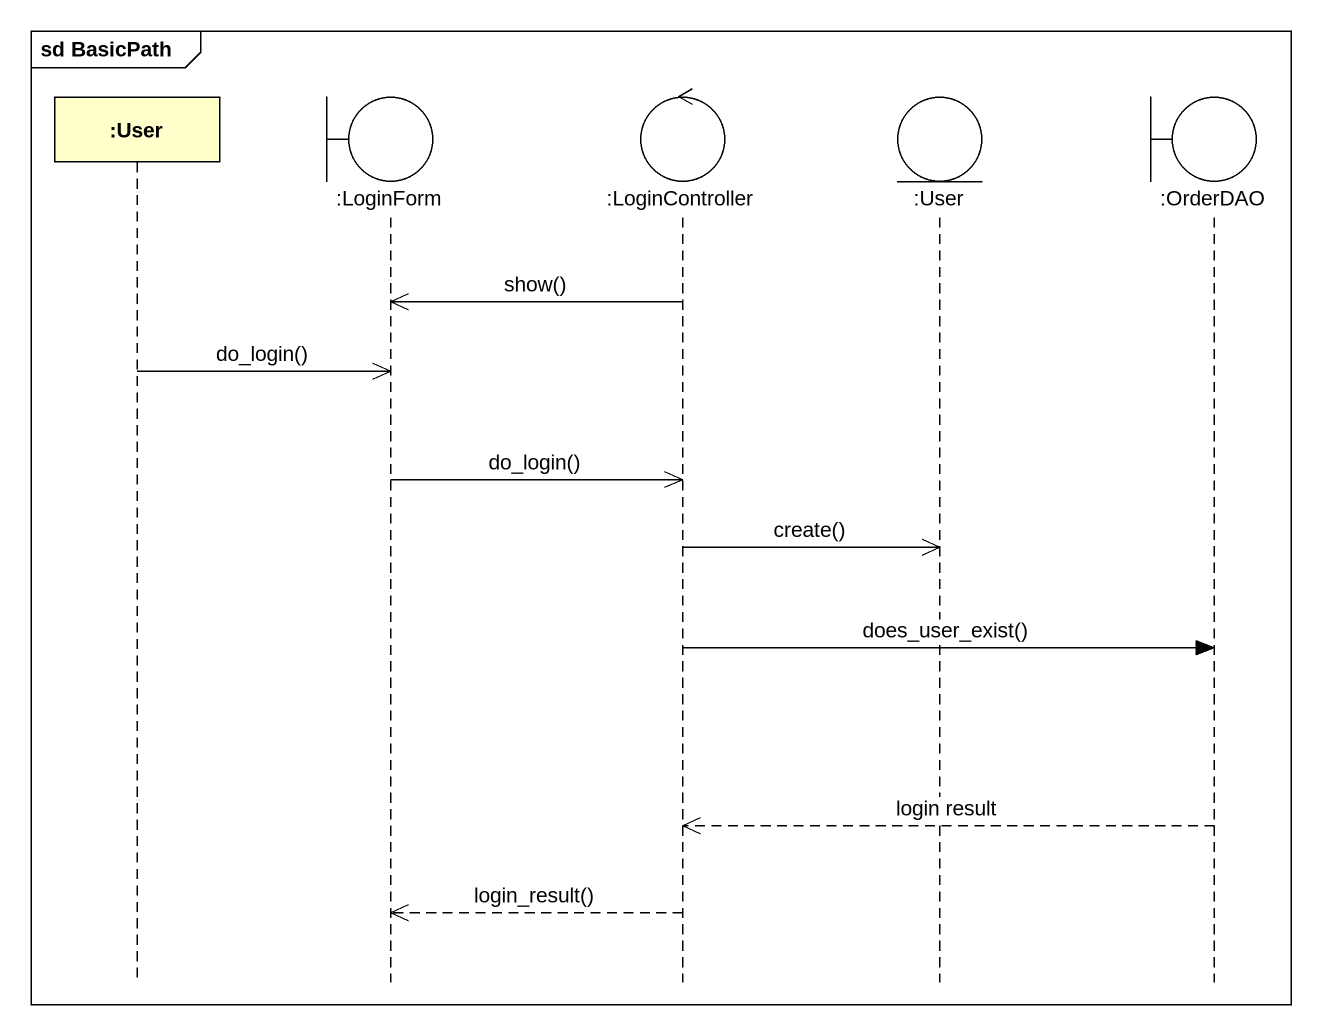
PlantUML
@startuml
mainframe sd BasicPath
hide footbox
participant ":User" as User
boundary ":LoginForm" as LoginForm
control ":LoginController" as LoginController
entity ":User" as User_2
boundary ":OrderDAO" as OrderDAO

LoginController ->> LoginForm : show()
User ->> LoginForm : do_login()
LoginForm ->> LoginController : do_login()
LoginController ->> User_2 : create()
LoginController -> OrderDAO : does_user_exist()
OrderDAO -->> LoginController : login result
LoginController -->> LoginForm : login_result()
@enduml
